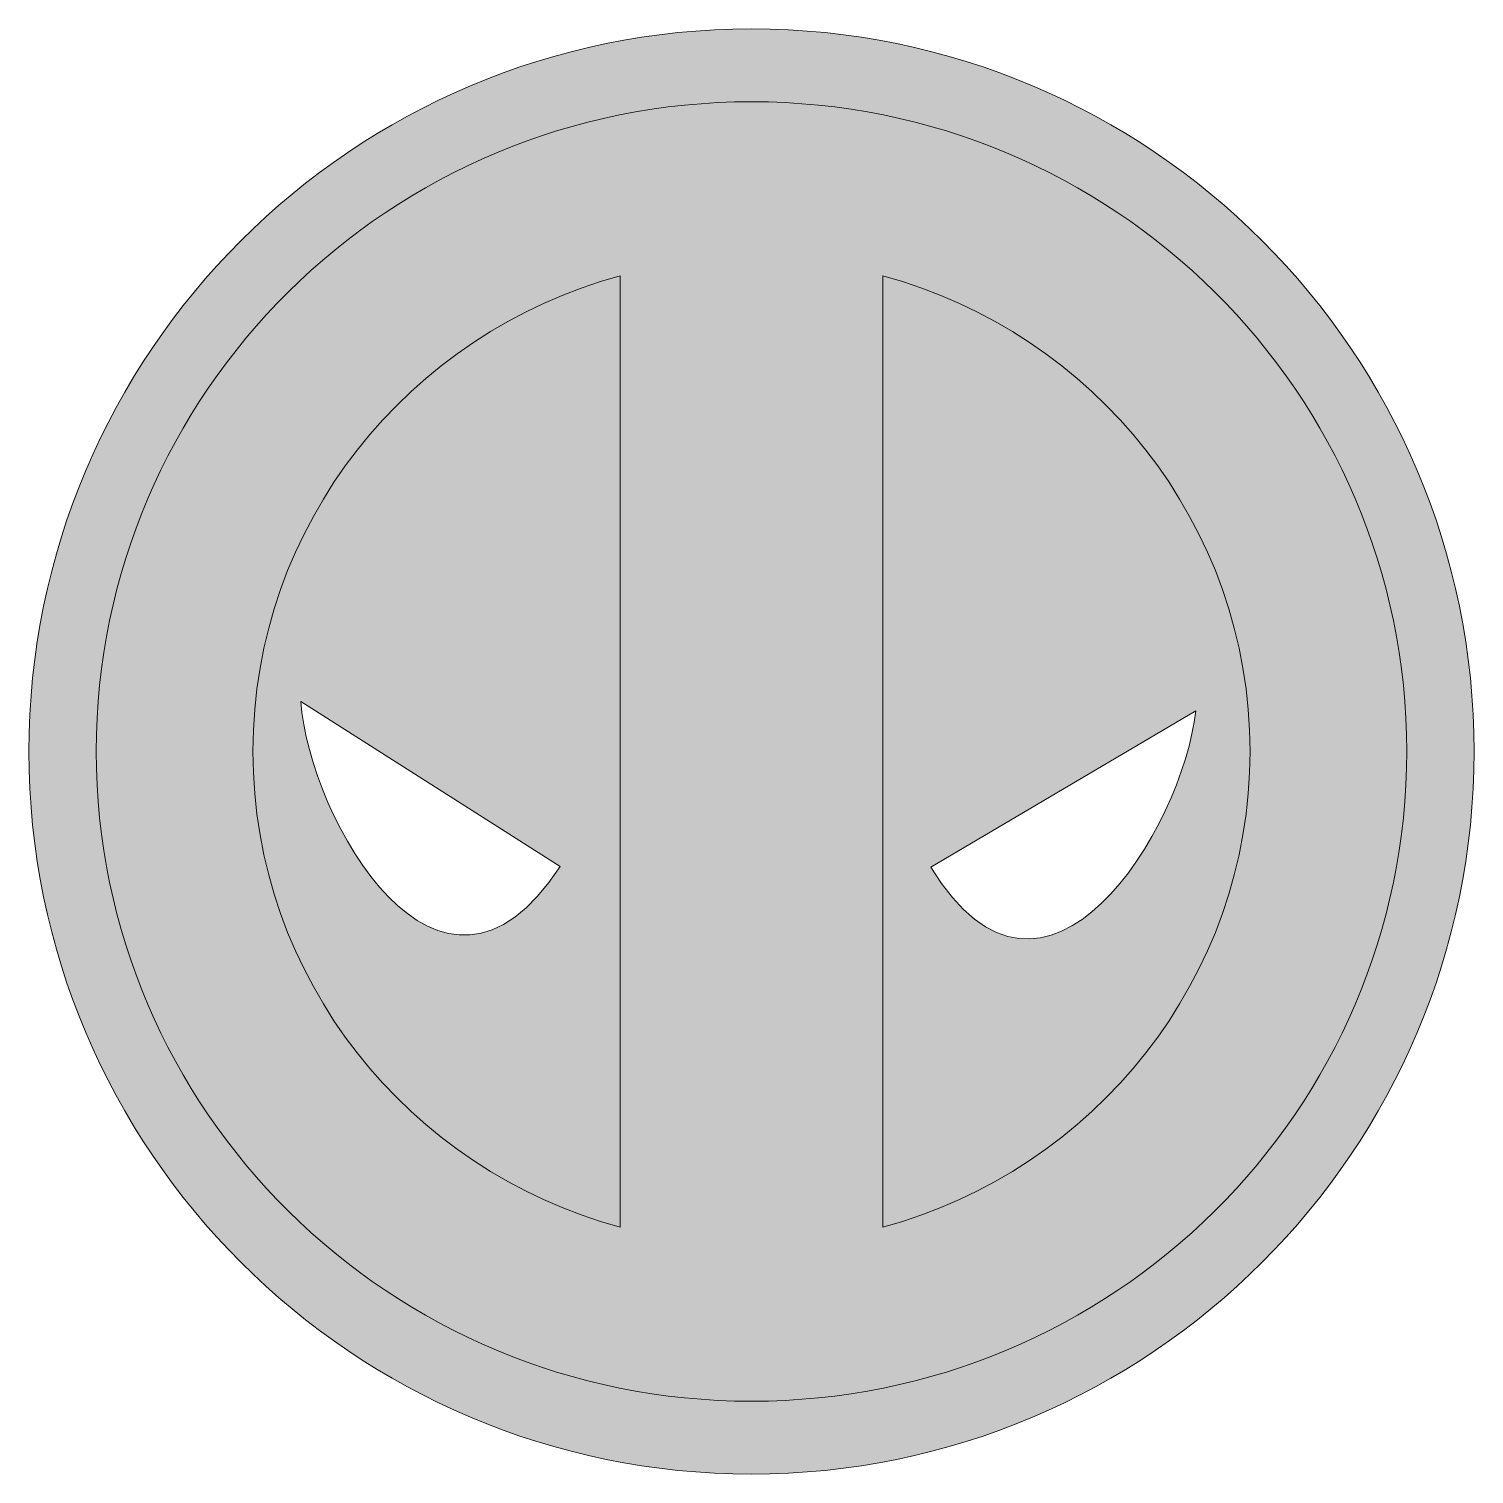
# Model space of a CAD drawing. Header units: inches. Extents: x 45 to 705, y -705 to -45.
import ezdxf

# ---------------------------------------------------------------- set-up
doc = ezdxf.new("R2010")
doc.units = ezdxf.units.IN
doc.header["$MEASUREMENT"] = 0
doc.layers.add('Layer 1', color=7, linetype='Continuous')

msp = doc.modelspace()

# ---------------------------------------------------------------- hatches: boundary and pattern name
at = {"layer": 'Layer 1', "true_color": 0xffffff}
h = msp.add_hatch(color=7, dxfattribs=at)
h.dxf.hatch_style = 2
edge = h.paths.add_edge_path()
edge.add_spline(control_points=[(435, -157.77), (435, -157.77), (435, -592.23), (435, -592.23), (531.53, -566.12), (602.7, -478.63), (602.7, -375), (602.7, -271.37), (531.53, -183.88), (435, -157.77)], knot_values=[0, 0, 0, 0, 1, 1, 1, 2, 2, 2, 3, 3, 3, 3], degree=3, periodic=1)
edge = h.paths.add_edge_path()
edge.add_spline(control_points=[(456.93, -427.78), (456.93, -427.78), (577.88, -356.48), (577.88, -356.48), (572.23, -409.58), (509.03, -513.84), (456.93, -427.78)], knot_values=[0, 0, 0, 0, 1, 1, 1, 2, 2, 2, 2], degree=3, periodic=1)
edge = h.paths.add_edge_path()
edge.add_spline(control_points=[(375, -45), (193.04, -45), (45, -193.04), (45, -375), (45, -556.96), (193.04, -705), (375, -705), (556.96, -705), (705, -556.96), (705, -375), (705, -193.04), (556.96, -45), (375, -45)], knot_values=[0, 0, 0, 0, 1, 1, 1, 2, 2, 2, 3, 3, 3, 4, 4, 4, 4], degree=3, periodic=1)
edge = h.paths.add_edge_path()
edge.add_spline(control_points=[(375, -671.72), (209.74, -671.72), (75.76, -538.87), (75.76, -375), (75.76, -211.13), (209.74, -78.28), (375, -78.28), (540.26, -78.28), (674.24, -211.13), (674.24, -375), (674.24, -538.87), (540.26, -671.72), (375, -671.72)], knot_values=[0, 0, 0, 0, 1, 1, 1, 2, 2, 2, 3, 3, 3, 4, 4, 4, 4], degree=3, periodic=1)
edge = h.paths.add_edge_path()
edge.add_spline(control_points=[(147.3, -375), (147.3, -478.63), (218.47, -566.12), (315, -592.23), (315, -592.23), (315, -157.77), (315, -157.77), (218.47, -183.87), (147.3, -271.37), (147.3, -375)], knot_values=[0, 0, 0, 0, 1, 1, 1, 2, 2, 2, 3, 3, 3, 3], degree=3, periodic=1)
edge = h.paths.add_edge_path()
edge.add_spline(control_points=[(169.18, -352.12), (169.18, -352.12), (287.64, -427.51), (287.64, -427.51), (232.64, -511.74), (173.03, -405.39), (169.18, -352.12)], knot_values=[0, 0, 0, 0, 1, 1, 1, 2, 2, 2, 2], degree=3, periodic=1)
at = {"layer": 'Layer 1', "true_color": 0xed1c24}
h = msp.add_hatch(color=240, dxfattribs=at)
h.dxf.hatch_style = 2
edge = h.paths.add_edge_path()
edge.add_spline(control_points=[(375, -78.28), (209.74, -78.28), (75.76, -211.13), (75.76, -375), (75.76, -538.87), (209.74, -671.72), (375, -671.72), (540.26, -671.72), (674.24, -538.87), (674.24, -375), (674.24, -211.13), (540.26, -78.28), (375, -78.28)], knot_values=[0, 0, 0, 0, 1, 1, 1, 2, 2, 2, 3, 3, 3, 4, 4, 4, 4], degree=3, periodic=1)
edge = h.paths.add_edge_path()
edge.add_spline(control_points=[(315, -592.23), (218.47, -566.12), (147.3, -478.63), (147.3, -375), (147.3, -271.37), (218.47, -183.87), (315, -157.77), (315, -157.77), (315, -592.23), (315, -592.23)], knot_values=[0, 0, 0, 0, 1, 1, 1, 2, 2, 2, 3, 3, 3, 3], degree=3, periodic=1)
edge = h.paths.add_edge_path()
edge.add_spline(control_points=[(435, -592.23), (435, -592.23), (435, -157.77), (435, -157.77), (531.53, -183.88), (602.7, -271.37), (602.7, -375), (602.7, -478.63), (531.53, -566.12), (435, -592.23)], knot_values=[0, 0, 0, 0, 1, 1, 1, 2, 2, 2, 3, 3, 3, 3], degree=3, periodic=1)

# ---------------------------------------------------------------- linework, layer by layer
at = {"layer": 'Layer 1', "lineweight": 0}
for points, knots in [([(375, -45), (193.04, -45), (45, -193.04), (45, -375), (45, -556.96), (193.04, -705), (375, -705), (556.96, -705), (705, -556.96), (705, -375), (705, -193.04), (556.96, -45), (375, -45)], [0, 0, 0, 0, 1, 1, 1, 2, 2, 2, 3, 3, 3, 4, 4, 4, 4]), ([(375, -671.72), (209.74, -671.72), (75.76, -538.87), (75.76, -375), (75.76, -211.13), (209.74, -78.28), (375, -78.28), (540.26, -78.28), (674.24, -211.13), (674.24, -375), (674.24, -538.87), (540.26, -671.72), (375, -671.72)], [0, 0, 0, 0, 1, 1, 1, 2, 2, 2, 3, 3, 3, 4, 4, 4, 4]), ([(375, -78.28), (209.74, -78.28), (75.76, -211.13), (75.76, -375), (75.76, -538.87), (209.74, -671.72), (375, -671.72), (540.26, -671.72), (674.24, -538.87), (674.24, -375), (674.24, -211.13), (540.26, -78.28), (375, -78.28)], [0, 0, 0, 0, 1, 1, 1, 2, 2, 2, 3, 3, 3, 4, 4, 4, 4]), ([(147.3, -375), (147.3, -478.63), (218.47, -566.12), (315, -592.23), (315, -592.23), (315, -157.77), (315, -157.77), (218.47, -183.87), (147.3, -271.37), (147.3, -375)], [0, 0, 0, 0, 1, 1, 1, 2, 2, 2, 3, 3, 3, 3]), ([(315, -592.23), (218.47, -566.12), (147.3, -478.63), (147.3, -375), (147.3, -271.37), (218.47, -183.87), (315, -157.77), (315, -157.77), (315, -592.23), (315, -592.23)], [0, 0, 0, 0, 1, 1, 1, 2, 2, 2, 3, 3, 3, 3]), ([(435, -157.77), (435, -157.77), (435, -592.23), (435, -592.23), (531.53, -566.12), (602.7, -478.63), (602.7, -375), (602.7, -271.37), (531.53, -183.88), (435, -157.77)], [0, 0, 0, 0, 1, 1, 1, 2, 2, 2, 3, 3, 3, 3]), ([(435, -592.23), (435, -592.23), (435, -157.77), (435, -157.77), (531.53, -183.88), (602.7, -271.37), (602.7, -375), (602.7, -478.63), (531.53, -566.12), (435, -592.23)], [0, 0, 0, 0, 1, 1, 1, 2, 2, 2, 3, 3, 3, 3]), ([(169.18, -352.12), (169.18, -352.12), (287.64, -427.51), (287.64, -427.51), (232.64, -511.74), (173.03, -405.39), (169.18, -352.12)], [0, 0, 0, 0, 1, 1, 1, 2, 2, 2, 2]), ([(169.18, -352.12), (169.18, -352.12), (287.64, -427.51), (287.64, -427.51), (232.64, -511.74), (173.03, -405.39), (169.18, -352.12)], [0, 0, 0, 0, 1, 1, 1, 2, 2, 2, 2]), ([(456.93, -427.78), (456.93, -427.78), (577.88, -356.48), (577.88, -356.48), (572.23, -409.58), (509.03, -513.84), (456.93, -427.78)], [0, 0, 0, 0, 1, 1, 1, 2, 2, 2, 2]), ([(456.93, -427.78), (509.03, -513.84), (572.23, -409.58), (577.88, -356.48), (577.88, -356.48), (456.93, -427.78), (456.93, -427.78)], [0, 0, 0, 0, 1, 1, 1, 2, 2, 2, 2])]:
    msp.add_open_spline(points, degree=3, knots=knots, dxfattribs=at)

doc.saveas('drawing.dxf')
